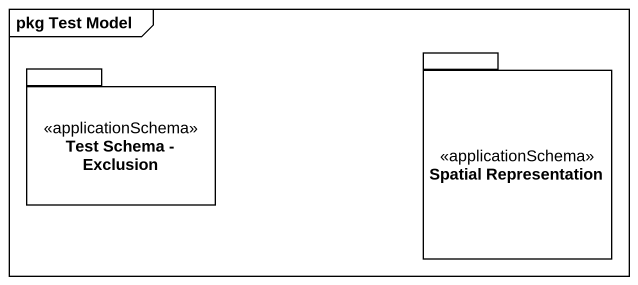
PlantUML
@startuml
mainframe pkg Test Model
package "Test Schema - Exclusion" as Test_Schema_Exclusion <<applicationSchema>> {
}
package "Spatial Representation" as Spatial_Representation <<applicationSchema>> {
}
@enduml
